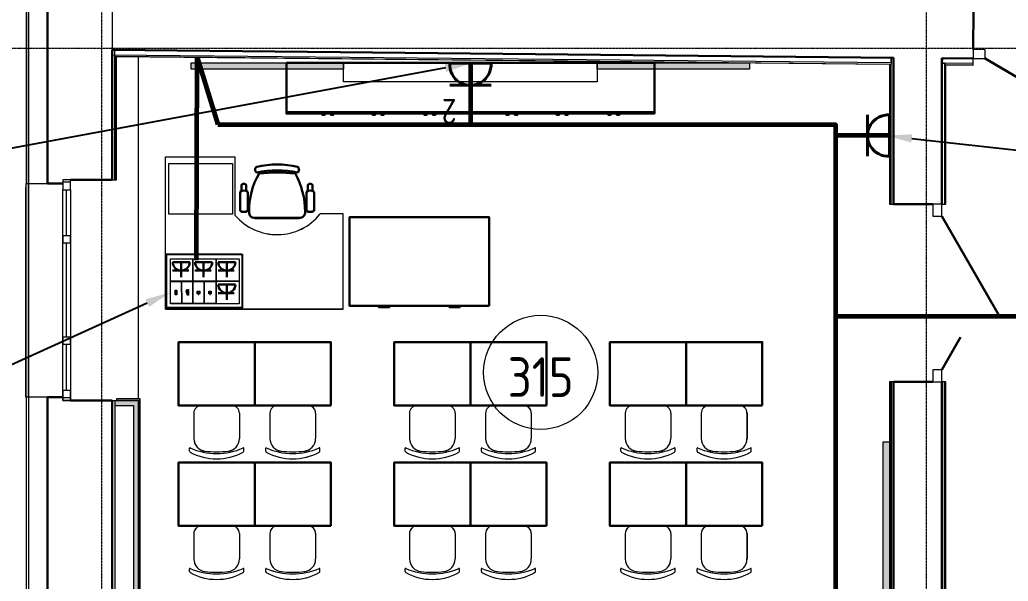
# Model space of a CAD drawing. Header units: millimetres. Extents: x -32 to 417638015, y -35 to 175284279.
# Drawn here: x 1029691 to 1037481, y 84110 to 88538 of the extents above; entities that cross this region are included whole.
import ezdxf
from ezdxf import colors
from ezdxf.entities.mleader import LeaderData, LeaderLine
from ezdxf.math import Vec2, Vec3

# ---------------------------------------------------------------- set-up
doc = ezdxf.new("R2010")
doc.units = ezdxf.units.MM
doc.linetypes.add('ADSK_Линия сетки', pattern=[25, 20, -2.5, 0, -2.5])
for name, color, linetype, lineweight in [('_ Окна', 7, 'Continuous', 9), ('_ЭМ_В полу', 26, 'Кабель в трубе', 60), ('_ЭМ_гофра', 5, 'Continuous', 60), ('_ЭМ_ТХобщее_слой', 7, 'Continuous', 30), ('Аннотация', 7, 'Continuous', 18), ('Двери', 7, 'Continuous', 9), ('Окна', 7, 'Continuous', 9), ('Оси', 253, 'Continuous', 9), ('Перекрытие', 7, 'Continuous', 18), ('Стены внутренние', 7, 'Continuous', 18), ('Стены наружные', 7, 'Continuous', 18), ('Стены несущие', 7, 'Continuous', 30), ('Стены отделка', 7, 'Continuous', 30), ('Стены штриховка', 7, 'Continuous', 9), ('ТХ', 5, 'Continuous', 0), ('ШТРИХОВКА', 252, 'Continuous', 15), ('Электро', 250, 'Continuous', 25), ('ЭМ', 5, 'Continuous', 40), ('ЭОМ_Кабель Быт. розеток', 5, 'Continuous', 30), ('ЭОМ_Кабель для СУП', 150, 'Continuous', 9)]:
    doc.layers.add(name, color=color, linetype=linetype, lineweight=lineweight)
for name, color, linetype in [('_ЭМ_Надписи', 7, 'Continuous'), ('PDF _СС_розетки', 7, 'Continuous'), ('ВНУТРЯНКА', 1, 'Continuous'), ('ЭОМ_Лотки рабочие', 5, 'Continuous')]:
    doc.layers.add(name, color=color, linetype=linetype)
doc.layers.add('PDF _ЭОМ _розетки', color=7, linetype='Continuous', true_color=0xeb0000)
doc.layers.add('Линии', color=7, linetype='Continuous', lineweight=9, true_color=0x00a600)
doc.styles.add('ELine', font='txt.shx')
doc.styles.add('GOST Common', font='GOST_Common.ttf', dxfattribs={"width": 0.9, "height": 350})
doc.styles.add('ЭОМ', font='isocpeur.ttf', dxfattribs={"width": 0.85, "height": 250})
doc.linetypes.add('TRAY', pattern='A,12.119257,["_",ELine,S=4.5,R=90,X=0,Y=-1.555839],0.750382,["_",ELine,S=4.5,R=0,X=0,Y=-0.805849],1.314849,["_",ELine,S=4.5,R=0,X=0,Y=-0.805849],2.250029,["_",ELine,S=4.5,R=90,X=0,Y=-1.555839],13.565483', length=30)
doc.linetypes.add('Кабель в трубе', pattern='A,8,[133,ltypeshp.shx,S=1,R=0,X=10,Y=1.3],-3,[130,ltypeshp.shx,S=1.5,R=-45,X=-1.5,Y=0],8', length=19)

# ---------------------------------------------------------------- blocks, each defined once
blk = doc.blocks.new('Стул ученич штабелир №5-7')
at = {"color": 0, "linetype": 'ByBlock', "lineweight": -2}
for p, q in [((-120.1, 0), (120.1, 0)), ((-120.1, 0), (120.1, 0)), ((-179.9, -60), (-179.9, -260.3)), ((-179.9, -60), (-179.9, -260.3)), ((180.1, -60), (180.1, -260.3)), ((180.1, -60), (180.1, -260.3)), ((-213.4, -359), (-213.4, -337.3)), ((-213.4, -359), (-213.4, -337.3)), ((213.6, -359), (213.6, -337.3)), ((213.6, -359), (213.6, -337.3))]:
    blk.add_line(p, q, dxfattribs=at)
for centre, radius, start, end in [((-119.9, -60), 60, 90, 180), ((-119.9, -60), 60, 90, 180), ((120.1, -60), 60, 0, 90), ((120.1, -60), 60, 0, 90), ((-79.9, -260.3), 100, 180, 264.25844), ((-79.9, -260.3), 100, 180, 264.25844), ((80.1, -260.3), 100, 275.74156, 0), ((80.1, -260.3), 100, 275.74156, 0), ((-210.4, -337.3), 3, 63.89783, 180), ((-210.4, -337.3), 3, 63.89783, 180), ((-203.4, -359), 10, 180, 238.06825), ((-203.4, -359), 10, 180, 238.06825), ((0.1, 142.3), 520.8, 246.31951, 293.68049), ((0.1, 142.3), 520.8, 246.31951, 293.68049), ((0.1, 9), 430.5, 240.99166, 299.00834), ((0.1, 9), 430.5, 240.99166, 299.00834), ((0.1, 435.5), 800.4, 263.24698, 276.75302), ((0.1, 435.5), 800.4, 263.24698, 276.75302), ((203.6, -359), 10, 301.93175, 0), ((203.6, -359), 10, 301.93175, 0), ((210.6, -337.3), 3, 0, 116.10217), ((210.6, -337.3), 3, 0, 116.10217)]:
    blk.add_arc(centre, radius, start, end, dxfattribs=at)
blk = doc.blocks.new('ТХ 3 этаж')
at = {"lineweight": 0}
h = blk.add_hatch(color=8, dxfattribs=at)
h.dxf.hatch_style = 1
h.paths.add_polyline_path([(2922.3, 36469.9), (2922.3, 36419.9), (1722.3, 36419.9), (1722.3, 36469.9)])
h = blk.add_hatch(color=8, dxfattribs=at)
h.dxf.hatch_style = 1
h.paths.add_polyline_path([(6122.3, 36469.9), (6122.3, 36419.9), (4922.3, 36419.9), (4922.3, 36469.9)])
h = blk.add_hatch(color=8, dxfattribs=at)
h.dxf.hatch_style = 1
h.paths.add_polyline_path([(7226.2, 32281.6), (7176.2, 32281.6), (7176.2, 33481.6), (7226.2, 33481.6)])
at = {"color": 8, "linetype": 'Continuous'}
for p, q in [((2472.3, 36082), (3922.3, 36082)), ((3922.3, 36082), (5372.3, 36082)), ((2107.2, 35454.2), (2107.2, 35303)), ((2119.2, 35505.6), (2119.2, 35460)), ((2155.9, 35505.5), (2155.9, 35459.8)), ((2167.4, 35454.2), (2167.4, 35303)), ((2630.1, 35454.2), (2630.1, 35303)), ((2641.6, 35505.5), (2641.6, 35459.8)), ((2678.4, 35505.6), (2678.3, 35460)), ((2690.4, 35454.2), (2690.4, 35303)), ((2223.7, 35246.7), (2573.8, 35246.7))]:
    blk.add_line(p, q, dxfattribs=at)
at = {"color": 8, "linetype": 'Continuous', "lineweight": 5}
for p, q in [((1520.5, 34528.3), (1520.5, 35728.3)), ((1520.5, 35728.3), (2068.4, 35728.3)), ((2068.4, 35267.4), (2068.4, 35728.3)), ((2920.5, 35278.3), (2739.6, 35278.3)), ((2920.5, 34528.3), (2920.5, 35278.3)), ((2920.5, 34528.3), (2920.5, 35278.3)), ((2920.5, 34528.3), (1520.5, 34528.3)), ((1520.5, 34528.3), (2920.5, 34528.3))]:
    blk.add_line(p, q, dxfattribs=at)
at = {"color": 8, "lineweight": 0}
for points in [[(2922.3, 36469.9), (2922.3, 36419.9), (1722.3, 36419.9), (1722.3, 36469.9), (2922.3, 36469.9)], [(6122.3, 36469.9), (6122.3, 36419.9), (4922.3, 36419.9), (4922.3, 36469.9), (6122.3, 36469.9)], [(7226.2, 32281.6), (7176.2, 32281.6), (7176.2, 33481.6), (7226.2, 33481.6), (7226.2, 32281.6)]]:
    blk.add_lwpolyline(points, dxfattribs=at)
at = {"color": 8, "linetype": 'Continuous'}
for points in [[(2472.3, 36469.9), (2472.3, 36069.9), (3922.3, 36069.9), (3922.3, 36469.9)], [(3922.3, 36469.9), (3922.3, 36069.9), (5372.3, 36069.9), (5372.3, 36469.9)], [(2773.7, 36069.9), (2756.3, 36069.9), (2756.3, 36059.7), (2773.7, 36059.7)], [(2841.4, 36069.9), (2824, 36069.9), (2824, 36059.7), (2841.4, 36059.7)], [(3170.6, 36069.9), (3153.2, 36069.9), (3153.2, 36059.7), (3170.6, 36059.7)], [(3238.2, 36069.9), (3220.9, 36069.9), (3220.9, 36059.7), (3238.2, 36059.7)], [(3577.6, 36069.9), (3560.2, 36069.9), (3560.2, 36059.7), (3577.6, 36059.7)], [(3645.3, 36069.9), (3627.9, 36069.9), (3627.9, 36059.7), (3645.3, 36059.7)], [(4223.7, 36069.9), (4206.3, 36069.9), (4206.3, 36059.7), (4223.7, 36059.7)], [(4291.4, 36069.9), (4274, 36069.9), (4274, 36059.7), (4291.4, 36059.7)], [(4620.6, 36069.9), (4603.2, 36069.9), (4603.2, 36059.7), (4620.6, 36059.7)], [(4688.2, 36069.9), (4670.9, 36069.9), (4670.9, 36059.7), (4688.2, 36059.7)], [(5027.6, 36069.9), (5010.2, 36069.9), (5010.2, 36059.7), (5027.6, 36059.7)], [(5095.3, 36069.9), (5077.9, 36069.9), (5077.9, 36059.7), (5095.3, 36059.7)], [(4070.5, 34553.3), (2970.5, 34553.3), (2970.5, 35253.3), (4070.5, 35253.3)]]:
    blk.add_lwpolyline(points, close=True, dxfattribs=at)
at = {"color": 8, "linetype": 'Continuous', "lineweight": 5}
for points in [[(4922.3, 36319.9), (2922.3, 36319.9), (2922.3, 36469.9), (4922.3, 36469.9)], [(1546.9, 35677.1), (2046.9, 35677.1), (2046.9, 35277.1), (1546.9, 35277.1)]]:
    blk.add_lwpolyline(points, close=True, dxfattribs=at)
at = {"color": 8, "linetype": 'Continuous'}
for points in [[(3283.7, 34553.3), (3283.7, 34544.3), (3201.9, 34544.3), (3201.9, 34553.3)], [(3757.2, 34553.3), (3757.2, 34544.3), (3839, 34544.3), (3839, 34553.3)]]:
    blk.add_lwpolyline(points, dxfattribs=at)
at = {"color": 8}
for points in [[(2222.5, 33768.3), (1622.5, 33768.3), (1622.5, 34268.3), (2222.5, 34268.3)], [(2822.5, 33768.3), (2222.5, 33768.3), (2222.5, 34268.3), (2822.5, 34268.3)], [(3922.5, 33768.3), (3322.5, 33768.3), (3322.5, 34268.3), (3922.5, 34268.3)], [(4522.5, 33768.3), (3922.5, 33768.3), (3922.5, 34268.3), (4522.5, 34268.3)], [(5622.5, 33768.3), (5022.5, 33768.3), (5022.5, 34268.3), (5622.5, 34268.3)], [(6222.5, 33768.3), (5622.5, 33768.3), (5622.5, 34268.3), (6222.5, 34268.3)], [(2222.5, 32818.3), (1622.5, 32818.3), (1622.5, 33318.3), (2222.5, 33318.3)], [(2822.5, 32818.3), (2222.5, 32818.3), (2222.5, 33318.3), (2822.5, 33318.3)], [(3922.5, 32818.3), (3322.5, 32818.3), (3322.5, 33318.3), (3922.5, 33318.3)], [(4522.5, 32818.3), (3922.5, 32818.3), (3922.5, 33318.3), (4522.5, 33318.3)], [(5622.5, 32818.3), (5022.5, 32818.3), (5022.5, 33318.3), (5622.5, 33318.3)], [(6222.5, 32818.3), (5622.5, 32818.3), (5622.5, 33318.3), (6222.5, 33318.3)]]:
    blk.add_lwpolyline(points, close=True, dxfattribs=at)
at = {"color": 8, "linetype": 'Continuous'}
for centre, radius, start, end in [((2254.8, 35627.9), 28.1, 124.29147, 235.70827), ((2399.5, 34921), 747.5, 77.60199, 102.39777), ((2399.5, 34874.6), 747.5, 77.60199, 102.39777), ((2399.5, 33842.7), 1761.9, 85.39382, 94.65462), ((2544.1, 35627.9), 28.1, 304.29007, 55.70964), ((2802.2, 35295.2), 624.5, 150.90677, 180.12147), ((1995.4, 35295.2), 624.5, 359.87797, 29.10589), ((2137.3, 35404.2), 58.4, 58.95098, 121.04877), ((2137.6, 35497), 20.2, 24.89545, 155.33537), ((2660.3, 35404.2), 58.4, 58.95101, 121.04877), ((2660, 35497.1), 20.2, 24.89545, 155.33537), ((2137.3, 35353), 58.4, 238.95097, 301.04877), ((2223.1, 35292.2), 45.4, 177.81347, 270.74787), ((2574.4, 35292.2), 45.4, 269.25187, 2.18664), ((2660.3, 35353), 58.4, 238.95097, 301.04877)]:
    blk.add_arc(centre, radius, start, end, dxfattribs=at)
at = {"color": 8, "linetype": 'Continuous', "lineweight": 5}
blk.add_arc((2399.4, 35552.7), 437, 220.76329, 321.11011, dxfattribs=at)
at = {"layer": 'ТХ', "color": 8, "lineweight": 0}
for p in [(1922.5, 33768.3), (2522.5, 33768.3), (3622.5, 33768.3), (4222.5, 33768.3), (5322.5, 33768.3), (5922.5, 33768.3), (1922.5, 32818.3), (2522.5, 32818.3), (3622.5, 32818.3), (4222.5, 32818.3), (5322.5, 32818.3), (5922.5, 32818.3)]:
    blk.add_blockref('Стул ученич штабелир №5-7', p, dxfattribs=at)
blk = doc.blocks.new('План 3 этажа')
at = {"layer": 'Стены внутренние'}
for points in [[(-5890.445, 33887.155), (-5744.234, 33887.155), (-5744.234, 33927.155), (-5890.445, 33927.155), (-5890.445, 33911.673)], [(-5704.234, 31657.155), (-5704.234, 33927.155), (-5744.234, 33926.169), (-5744.234, 31657.155)]]:
    blk.add_hatch(color=8, dxfattribs=at).paths.add_polyline_path(points)
at = {"layer": '_ Окна', "color": 8, "lineweight": 18}
for p, q in [((-6240.445, 35667.155), (-6300.445, 35667.155)), ((-6300.445, 35667.155), (-6300.445, 35587.155)), ((-6240.445, 35587.155), (-6240.445, 35667.155)), ((-6300.445, 35587.155), (-6240.445, 35587.155)), ((-6300.445, 35227.155), (-6240.445, 35227.155)), ((-6300.445, 35167.155), (-6300.445, 35227.155)), ((-6240.445, 35227.155), (-6240.445, 35167.155)), ((-6240.445, 35167.155), (-6300.445, 35167.155)), ((-6300.445, 34427.155), (-6240.445, 34427.155)), ((-6300.445, 34367.155), (-6300.445, 34427.155)), ((-6240.445, 34367.155), (-6300.445, 34367.155)), ((-6240.445, 34427.155), (-6240.445, 34367.155)), ((-6300.445, 34007.155), (-6240.445, 34007.155)), ((-6300.445, 33927.155), (-6300.445, 34007.155)), ((-6240.445, 34007.155), (-6240.445, 33927.155)), ((-6240.445, 33927.155), (-6300.445, 33927.155))]:
    blk.add_line(p, q, dxfattribs=at)
at = {"layer": '_ Окна', "color": 8}
for p, q in [((-6240.445, 35647.155), (-6300.445, 35647.155)), ((-6270.445, 35227.155), (-6270.445, 35587.155)), ((-6270.445, 34427.155), (-6270.445, 35167.155)), ((-6270.445, 34007.155), (-6270.445, 34367.155)), ((-6240.445, 33947.155), (-6300.445, 33947.155))]:
    blk.add_line(p, q, dxfattribs=at)
at = {"layer": 'Двери', "color": 8}
for p, q in [((875.026, 36692.903), (874.328, 36622.906)), ((874.328, 36622.906), (969.324, 36621.96)), ((970.021, 36691.956), (875.026, 36692.903)), ((969.324, 36621.96), (970.021, 36691.956)), ((627.343, 35473.902), (557.343, 35473.902)), ((557.343, 35473.902), (557.343, 35378.902)), ((627.343, 35378.902), (627.343, 35473.902)), ((557.343, 35378.902), (627.343, 35378.902)), ((627.343, 34168.902), (557.343, 34168.902)), ((557.343, 34168.902), (557.343, 34073.902)), ((627.343, 34073.902), (627.343, 34168.902)), ((557.343, 34073.902), (627.343, 34073.902))]:
    blk.add_line(p, q, dxfattribs=at)
at = {"layer": 'Двери', "color": 8, "lineweight": 30}
for p, q in [((969.324, 36621.96), (1223.319, 36471.922)), ((627.343, 35378.902), (1084.843, 34586.489)), ((627.343, 34168.902), (774.843, 34424.379))]:
    blk.add_line(p, q, dxfattribs=at)
at = {"layer": 'Линии', "color": 8}
blk.add_circle((-2534.243, 34147.827), 450, dxfattribs=at)
at = {"layer": 'Окна', "color": 8}
for p, q in [((-6300.445, 35667.155), (-6300.445, 35587.155)), ((-6240.445, 35667.155), (-6300.445, 35667.155)), ((-6240.445, 35587.155), (-6240.445, 35667.155)), ((-6300.445, 35227.155), (-6300.445, 35587.155)), ((-6240.445, 35587.155), (-6240.445, 35227.155)), ((-6300.445, 35227.155), (-6300.445, 35167.155)), ((-6240.445, 35167.155), (-6240.445, 35227.155)), ((-6300.445, 34427.155), (-6300.445, 35167.155)), ((-6240.445, 35167.155), (-6240.445, 34427.155)), ((-6300.445, 34427.155), (-6300.445, 34367.155)), ((-6300.445, 34007.155), (-6300.445, 34367.155)), ((-6240.445, 34367.155), (-6240.445, 34427.155)), ((-6240.445, 34367.155), (-6240.445, 34007.155)), ((-6300.445, 34007.155), (-6300.445, 33927.155)), ((-6240.445, 33927.155), (-6240.445, 34007.155)), ((-6300.445, 33927.155), (-6240.445, 33927.155))]:
    blk.add_line(p, q, dxfattribs=at)
at = {"layer": 'Оси', "color": 8, "linetype": 'ADSK_Линия сетки'}
for p, q in [((-5993.092, -3523.688), (-5993.092, 44268.966)), ((506.908, -3523.688), (506.908, 43515.246)), ((-10051.774, 36703.902), (56512.196, 36703.902))]:
    blk.add_line(p, q, dxfattribs=at)
at = {"layer": 'Перекрытие', "color": 8}
blk.add_line((-5704.234, 33939.155), (-5704.234, 36636.511), dxfattribs=at)
at = {"layer": 'Стены наружные', "color": 8}
for p, q in [((-6591.445, 33952.311), (-6591.445, 35606.673)), ((-6591.445, 35606.673), (-6590.445, 35606.673)), ((-6590.445, 33952.155), (-6590.445, 35637.155)), ((-6570.445, 35637.155), (-6570.445, 33952.155)), ((-6570.445, 33952.155), (-6570.445, 35637.155)), ((-6590.445, 33952.311), (-6591.445, 33952.311))]:
    blk.add_line(p, q, dxfattribs=at)
at = {"layer": 'Стены несущие', "color": 8}
for p, q in [((-6420.445, 43503.626), (-6420.445, 35637.155)), ((-6420.445, 35638.155), (-6420.445, 42993.614)), ((875.026, 36692.903), (878.115, 37002.887)), ((-5910.445, 36690.511), (247.343, 36629.154)), ((-5910.445, 36690.511), (-5910.445, 35667.155)), ((247.343, 35473.902), (247.343, 36629.154)), ((627.343, 36625.367), (874.328, 36622.906)), ((627.343, 36625.367), (627.343, 35473.902)), ((874.328, 36622.906), (631.36, 36625.327)), ((-6420.445, 35637.155), (-6300.445, 35637.155)), ((-6240.445, 35667.155), (-5910.445, 35667.155)), ((247.343, 35473.902), (557.343, 35473.902)), ((557.343, 34073.902), (247.343, 34073.902)), ((247.343, 28996.209), (247.343, 34073.902)), ((627.343, 27975.902), (627.343, 34073.902)), ((-6420.445, 31587.155), (-6420.445, 33952.155)), ((-6300.445, 33952.155), (-6420.445, 33952.155)), ((-6420.445, 33952.155), (-6420.445, 31588.155)), ((-5910.445, 33927.155), (-6240.445, 33927.155)), ((-5910.445, 31617.155), (-5910.445, 33927.155))]:
    blk.add_line(p, q, dxfattribs=at)
at = {"layer": 'Стены отделка', "color": 8, "lineweight": 9}
for p, q in [((-6590.445, 43674.771), (-6590.445, 35637.155)), ((-6570.445, 35637.155), (-6570.445, 43654.636)), ((-6570.445, 43654.636), (-6570.445, 35637.155)), ((-5890.445, 36690.088), (-5910.445, 36690.088)), ((-5908.879, 36690.496), (-5909.277, 36650.498)), ((227.343, 36589.351), (-5909.277, 36650.498)), ((-5890.445, 36640.31), (-5890.445, 36690.088)), ((-5878.445, 36638.19), (215.343, 36577.47)), ((-5878.445, 35667.155), (-5878.445, 36638.19)), ((226.94, 36589.355), (227.339, 36629.353)), ((247.343, 36629.752), (227.343, 36629.752)), ((227.343, 36629.752), (227.343, 36579.351)), ((247.343, 36629.154), (247.343, 36629.752)), ((631.36, 36625.327), (630.962, 36585.329)), ((873.81, 36570.909), (874.328, 36622.906)), ((215.343, 36577.47), (215.343, 35473.902)), ((647.343, 36585.365), (627.343, 36585.365)), ((630.962, 36585.329), (657.343, 36585.066)), ((647.343, 36585.166), (647.343, 36585.365)), ((659.343, 35473.902), (659.343, 36573.046)), ((659.343, 36573.046), (873.81, 36570.909)), ((-6590.445, 35637.155), (-6570.445, 35637.155)), ((-6570.445, 35637.155), (-6420.445, 35637.155)), ((-6420.445, 35637.155), (-6420.445, 35638.155)), ((-5910.445, 35667.155), (-5878.445, 35667.155)), ((-5890.445, 35668.155), (-5890.445, 35667.155)), ((215.343, 35473.902), (247.343, 35473.902)), ((227.343, 35473.902), (227.343, 35498.902)), ((247.343, 35473.902), (247.343, 35473.902)), ((627.343, 35473.902), (659.343, 35473.902)), ((647.343, 35498.902), (647.343, 35473.902)), ((247.343, 34073.902), (215.343, 34073.902)), ((215.343, 34073.902), (215.343, 32053.699)), ((659.343, 34073.902), (627.343, 34073.902)), ((659.343, 27975.902), (659.343, 34073.902)), ((-6570.445, 33952.155), (-6590.445, 33952.155)), ((-6590.445, 33952.155), (-6590.445, 31587.155)), ((-6420.445, 33952.155), (-6570.445, 33952.155)), ((-6570.445, 33952.155), (-6570.445, 31587.155)), ((-5910.445, 33927.155), (-5704.234, 33927.155)), ((-5890.445, 33927.155), (-5890.445, 31657.155)), ((-5694.234, 33939.155), (-5878.445, 33939.155)), ((-5878.445, 33939.155), (-5878.445, 33927.155)), ((-5704.234, 31617.155), (-5704.234, 33927.155)), ((-5692.234, 31607.155), (-5692.234, 33937.155)), ((-5890.445, 33887.155), (-5744.234, 33887.155)), ((-5744.234, 33887.155), (-5744.234, 31657.155))]:
    blk.add_line(p, q, dxfattribs=at)
at = {"layer": 'Стены штриховка', "color": 8}
for p, q in [((-5910.445, 37070.53), (-5910.445, 36690.511)), ((-5890.445, 35668.155), (-5890.445, 36640.31)), ((-5880.445, 36640.21), (217.343, 36579.45)), ((-5880.445, 35667.155), (-5880.445, 36640.21)), ((217.343, 36579.45), (217.343, 35473.902)), ((227.343, 35498.902), (227.343, 36579.351)), ((647.343, 36585.166), (647.343, 35498.902)), ((873.93, 36582.908), (657.343, 36585.066)), ((657.343, 35473.902), (657.343, 36575.066)), ((657.343, 36575.066), (873.83, 36572.909)), ((217.343, 34073.902), (217.343, 31638.699)), ((227.343, 34073.902), (227.343, 32053.699)), ((647.343, 27975.902), (647.343, 34073.902)), ((657.343, 27975.902), (657.343, 34073.902)), ((-5692.234, 33937.155), (-5878.445, 33937.155)), ((-5694.234, 31605.155), (-5694.234, 33939.155)), ((-5692.234, 33939.155), (-5694.234, 33939.155)), ((-5692.234, 33937.155), (-5692.234, 33939.155))]:
    blk.add_line(p, q, dxfattribs=at)
at = {"layer": 'ЭОМ_Лотки рабочие'}
blk.add_blockref('ТХ 3 этаж', (-7010.895, 118.542), dxfattribs=at)
at = {"layer": 'Аннотация', "color": 8, "lineweight": 9, "insert": (-2534.243, 34110.879), "char_height": 312.5, "width": 305.50542, "attachment_point": 5, "line_spacing_factor": 1.022766, "style": 'GOST Common'}
blk.add_mtext('315', dxfattribs=at)
blk = doc.blocks.new('_ЭМ_ТХ2_3 этаж_нов')
at = {"lineweight": 0}
h = blk.add_hatch(color=8, dxfattribs=at)
h.dxf.hatch_style = 1
h.paths.add_polyline_path([(1904.5, 36434.6), (1904.5, 36384.6), (704.5, 36384.6), (704.5, 36434.6)])
h = blk.add_hatch(color=8, dxfattribs=at)
h.dxf.hatch_style = 1
h.paths.add_polyline_path([(5104.5, 36434.6), (5104.5, 36384.6), (3904.5, 36384.6), (3904.5, 36434.6)])
h = blk.add_hatch(color=8, dxfattribs=at)
h.dxf.hatch_style = 1
h.paths.add_polyline_path([(6208.4, 32246.3), (6158.4, 32246.3), (6158.4, 33446.3), (6208.4, 33446.3)])
at = {"color": 8, "linetype": 'Continuous'}
for p, q in [((1454.5, 36046.6), (2904.5, 36046.6)), ((2904.5, 36046.6), (4354.5, 36046.6)), ((1101.4, 35470.2), (1101.4, 35424.6)), ((1138.1, 35470.2), (1138.1, 35424.4)), ((1623.8, 35470.2), (1623.8, 35424.4)), ((1660.6, 35470.2), (1660.5, 35424.6)), ((1089.4, 35418.8), (1089.4, 35267.6)), ((1149.6, 35418.8), (1149.6, 35267.6)), ((1612.3, 35418.8), (1612.3, 35267.6)), ((1672.6, 35418.8), (1672.6, 35267.6)), ((1205.9, 35211.4), (1556, 35211.4))]:
    blk.add_line(p, q, dxfattribs=at)
at = {"color": 8, "linetype": 'Continuous', "lineweight": 5}
for p, q in [((502.6, 34493), (502.6, 35693)), ((502.6, 35693), (1050.6, 35693)), ((1050.6, 35232), (1050.6, 35693)), ((1902.6, 35243), (1721.8, 35243)), ((1902.6, 34493), (1902.6, 35243)), ((1902.6, 34493), (1902.6, 35243)), ((1902.6, 34493), (502.6, 34493)), ((502.6, 34493), (1902.6, 34493))]:
    blk.add_line(p, q, dxfattribs=at)
at = {"color": 8, "lineweight": 0}
for points in [[(1904.5, 36434.6), (1904.5, 36384.6), (704.5, 36384.6), (704.5, 36434.6), (1904.5, 36434.6)], [(5104.5, 36434.6), (5104.5, 36384.6), (3904.5, 36384.6), (3904.5, 36434.6), (5104.5, 36434.6)], [(6208.4, 32246.3), (6158.4, 32246.3), (6158.4, 33446.3), (6208.4, 33446.3), (6208.4, 32246.3)]]:
    blk.add_lwpolyline(points, dxfattribs=at)
at = {"color": 8, "linetype": 'Continuous'}
for points in [[(1454.5, 36434.6), (1454.5, 36034.6), (2904.5, 36034.6), (2904.5, 36434.6)], [(2904.5, 36434.6), (2904.5, 36034.6), (4354.5, 36034.6), (4354.5, 36434.6)], [(1755.9, 36034.6), (1738.5, 36034.6), (1738.5, 36024.3), (1755.9, 36024.3)], [(1823.6, 36034.6), (1806.2, 36034.6), (1806.2, 36024.3), (1823.6, 36024.3)], [(2152.8, 36034.6), (2135.4, 36034.6), (2135.4, 36024.3), (2152.8, 36024.3)], [(2220.4, 36034.6), (2203.1, 36034.6), (2203.1, 36024.3), (2220.4, 36024.3)], [(2559.8, 36034.6), (2542.4, 36034.6), (2542.4, 36024.3), (2559.8, 36024.3)], [(2627.5, 36034.6), (2610.1, 36034.6), (2610.1, 36024.3), (2627.5, 36024.3)], [(3205.9, 36034.6), (3188.5, 36034.6), (3188.5, 36024.3), (3205.9, 36024.3)], [(3273.6, 36034.6), (3256.2, 36034.6), (3256.2, 36024.3), (3273.6, 36024.3)], [(3602.8, 36034.6), (3585.4, 36034.6), (3585.4, 36024.3), (3602.8, 36024.3)], [(3670.4, 36034.6), (3653.1, 36034.6), (3653.1, 36024.3), (3670.4, 36024.3)], [(4009.8, 36034.6), (3992.4, 36034.6), (3992.4, 36024.3), (4009.8, 36024.3)], [(4077.5, 36034.6), (4060.1, 36034.6), (4060.1, 36024.3), (4077.5, 36024.3)], [(3052.6, 34518), (1952.6, 34518), (1952.6, 35218), (3052.6, 35218)]]:
    blk.add_lwpolyline(points, close=True, dxfattribs=at)
at = {"color": 8, "linetype": 'Continuous', "lineweight": 5}
for points in [[(3904.5, 36284.6), (1904.5, 36284.6), (1904.5, 36434.6), (3904.5, 36434.6)], [(529.1, 35641.7), (1029.1, 35641.7), (1029.1, 35241.7), (529.1, 35241.7)]]:
    blk.add_lwpolyline(points, close=True, dxfattribs=at)
at = {"color": 8, "linetype": 'Continuous'}
for points in [[(2265.9, 34518), (2265.9, 34509), (2184.1, 34509), (2184.1, 34518)], [(2739.4, 34518), (2739.4, 34509), (2821.2, 34509), (2821.2, 34518)]]:
    blk.add_lwpolyline(points, dxfattribs=at)
at = {"color": 8}
for points in [[(1204.6, 33733), (604.6, 33733), (604.6, 34233), (1204.6, 34233)], [(1804.6, 33733), (1204.6, 33733), (1204.6, 34233), (1804.6, 34233)], [(2904.6, 33733), (2304.6, 33733), (2304.6, 34233), (2904.6, 34233)], [(3504.6, 33733), (2904.6, 33733), (2904.6, 34233), (3504.6, 34233)], [(4604.6, 33733), (4004.6, 33733), (4004.6, 34233), (4604.6, 34233)], [(5204.6, 33733), (4604.6, 33733), (4604.6, 34233), (5204.6, 34233)], [(1204.6, 32783), (604.6, 32783), (604.6, 33283), (1204.6, 33283)], [(1804.6, 32783), (1204.6, 32783), (1204.6, 33283), (1804.6, 33283)], [(2904.6, 32783), (2304.6, 32783), (2304.6, 33283), (2904.6, 33283)], [(3504.6, 32783), (2904.6, 32783), (2904.6, 33283), (3504.6, 33283)], [(4604.6, 32783), (4004.6, 32783), (4004.6, 33283), (4604.6, 33283)], [(5204.6, 32783), (4604.6, 32783), (4604.6, 33283), (5204.6, 33283)]]:
    blk.add_lwpolyline(points, close=True, dxfattribs=at)
at = {"color": 8, "linetype": 'Continuous'}
for centre, radius, start, end in [((1237, 35592.5), 28.1, 124.29147, 235.70827), ((1381.7, 34885.7), 747.5, 77.60199, 102.39777), ((1526.3, 35592.5), 28.1, 304.29007, 55.70964), ((1784.4, 35259.9), 624.5, 150.90677, 180.12147), ((1381.7, 34839.2), 747.5, 77.60199, 102.39777), ((1381.7, 33807.4), 1761.9, 85.39382, 94.65462), ((977.6, 35259.9), 624.5, 359.87797, 29.10589), ((1119.8, 35461.6), 20.2, 24.89545, 155.33537), ((1642.2, 35461.7), 20.2, 24.89545, 155.33537), ((1119.5, 35368.8), 58.4, 58.95098, 121.04877), ((1642.5, 35368.8), 58.4, 58.95101, 121.04877), ((1119.5, 35317.7), 58.4, 238.95097, 301.04877), ((1205.3, 35256.8), 45.4, 177.81347, 270.74787), ((1556.6, 35256.8), 45.4, 269.25187, 2.18664), ((1642.5, 35317.7), 58.4, 238.95097, 301.04877)]:
    blk.add_arc(centre, radius, start, end, dxfattribs=at)
at = {"color": 8, "linetype": 'Continuous', "lineweight": 5}
blk.add_arc((1381.6, 35517.4), 437, 220.76329, 321.11011, dxfattribs=at)
at = {"layer": 'ТХ', "color": 8, "lineweight": 0}
for p in [(904.6, 33733), (1504.6, 33733), (2604.6, 33733), (3204.6, 33733), (4304.6, 33733), (4904.6, 33733), (904.6, 32783), (1504.6, 32783), (2604.6, 32783), (3204.6, 32783), (4304.6, 32783), (4904.6, 32783)]:
    blk.add_blockref('Стул ученич штабелир №5-7', p, dxfattribs=at)
blk = doc.blocks.new('розетк для люка')
at = {"layer": 'ВНУТРЯНКА', "color": 5, "lineweight": 30, "ltscale": 100, "transparency": 33554687}
blk.add_line((-67.1, -58.8), (-67.1, 69), dxfattribs=at)
at = {"layer": 'Электро', "color": 5, "lineweight": 30, "transparency": 33554687}
for p, q in [((0, 0), (-120.1, 0)), ((0, 67.3), (0, -67.3))]:
    blk.add_line(p, q, dxfattribs=at)
blk.add_ellipse((0.1, 0), major_axis=(47.6, 47.6), ratio=1, start_param=0.787621, end_param=3.924768, dxfattribs=at)
blk = doc.blocks.new('Люк на 6 мест')
h = blk.add_hatch(color=256)
h.dxf.hatch_style = 1
h.paths.add_polyline_path([(-284.6, 515.7), (-284.6, 526.8), (-319.2, 527), (-319.2, 515.9)])
h = blk.add_hatch(color=256)
h.dxf.hatch_style = 1
h.paths.add_polyline_path([(-323.7, 435.1), (-323.7, 435.1), (-313, 442.8), (-289.1, 442.7), (-279.4, 435), (-279.4, 435), (-279.3, 422.8), (-323.6, 422.8)])
h = blk.add_hatch(color=256)
h.dxf.hatch_style = 1
h.paths.add_polyline_path([(-311.7, 334.8), (-311.7, 341.7), (-317.2, 341.7), (-317.3, 347.2), (-311.8, 347.2), (-311.8, 354.1), (-292.5, 354.1), (-292.5, 334.9)])
h = blk.add_hatch(color=256)
h.dxf.hatch_style = 1
h.paths.add_polyline_path([(-311.3, 243.2), (-311.3, 250.1), (-316.8, 250.1), (-316.8, 255.6), (-311.3, 255.6), (-311.3, 262.4), (-292, 262.5), (-292, 243.2)])
for p, q in [((-323.6, 422.8), (-323.7, 435.1)), ((-323.7, 435.1), (-323.7, 435.1)), ((-279.3, 422.8), (-323.6, 422.8)), ((-289.1, 442.7), (-296.8, 442.7)), ((-296.8, 442.7), (-296.8, 435)), ((-289.1, 435), (-289.1, 442.7)), ((-289.1, 435), (-279.4, 435)), ((-279.4, 435), (-279.3, 422.8))]:
    blk.add_line(p, q)
for points in [[(-215.5, 477.1), (-388.3, 476.8), (-388.3, 565.7), (-215.5, 566)], [(-215.5, 388.2), (-388.3, 387.9), (-388.3, 476.8), (-215.5, 477.1)], [(-284.6, 526.8), (-284.6, 515.7), (-319.2, 515.9), (-319.2, 527)], [(-215.5, 299.3), (-388.3, 299), (-388.3, 387.9), (-215.5, 388.2)], [(-215.8, 205.5), (-388.7, 205.1), (-388.3, 299), (-215.5, 299.3)]]:
    blk.add_lwpolyline(points, close=True)
for points in [[(-311.8, 347.2), (-317.3, 347.2), (-317.2, 341.7), (-311.7, 341.7)], [(-311.8, 347.2), (-311.8, 354.1), (-292.5, 354.1)], [(-292.5, 354.1), (-292.5, 334.9), (-311.7, 334.8), (-311.7, 341.7)], [(-311.3, 255.6), (-316.8, 255.6), (-316.8, 250.1), (-311.3, 250.1)], [(-292, 262.5), (-292, 243.2), (-311.3, 243.2), (-311.3, 250.1)], [(-311.3, 255.6), (-311.3, 262.4), (-292, 262.5)]]:
    blk.add_lwpolyline(points)
at = {"layer": 'PDF _СС_розетки', "linetype": 'Continuous', "lineweight": 20, "transparency": 33554687}
for points in [[(-391.2, 566), (-213.4, 566), (-213.4, 388.2), (-391.2, 388.2)], [(-391.2, 388.2), (-213.4, 388.2), (-213.4, 205.3), (-391.2, 205.3)], [(-391.2, 388.2), (-213.4, 388.2), (-213.4, 205.3), (-391.2, 205.3)], [(-391.2, 205.3), (-213.4, 205.3), (-213.4, 22.4), (-391.2, 22.4)]]:
    blk.add_lwpolyline(points, close=True, dxfattribs=at)
at = {"layer": 'PDF _ЭОМ _розетки', "color": 3, "linetype": 'Continuous', "lineweight": 25, "transparency": 33554687}
blk.add_lwpolyline([(0, 0), (-421.6, 0), (-421.6, 596.5), (0, 596.5)], close=True, dxfattribs=at)
at = {"layer": 'PDF _ЭОМ _розетки', "color": 7, "linetype": 'Continuous', "lineweight": 20, "transparency": 33554687}
for points in [[(-35.6, 388.2), (-213.4, 388.2), (-213.4, 566), (-35.6, 566)], [(-35.6, 205.3), (-213.4, 205.3), (-213.4, 388.2), (-35.6, 388.2)], [(-35.6, 22.4), (-213.4, 22.4), (-213.4, 205.3), (-35.6, 205.3)]]:
    blk.add_lwpolyline(points, close=True, dxfattribs=at)
at = {"layer": 'ВНУТРЯНКА', "color": 5, "lineweight": 30, "ltscale": 100, "transparency": 33554687}
for p, q in [((-129, 244.7), (-129, 372.6)), ((-128.8, 244.7), (-128.8, 372.6)), ((-306.8, 61.8), (-306.8, 189.7)), ((-306.6, 61.8), (-306.6, 189.7)), ((-128.8, 61.8), (-128.8, 189.7))]:
    blk.add_line(p, q, dxfattribs=at)
at = {"layer": 'ВНУТРЯНКА', "color": 1, "lineweight": 30, "ltscale": 100, "transparency": 33554687}
blk.add_line((-129, 61.8), (-129, 189.7), dxfattribs=at)
at = {"layer": 'Электро', "color": 5, "lineweight": 30, "transparency": 33554687}
for p, q in [((-61.9, 370.8), (-61.9, 236.3)), ((-61.7, 370.8), (-61.7, 236.3)), ((-61.9, 303.6), (-181.9, 303.6)), ((-61.7, 303.6), (-181.8, 303.6)), ((-239.5, 188), (-239.5, 53.4)), ((-61.7, 188), (-61.7, 53.4)), ((-239.7, 120.7), (-359.7, 120.7)), ((-239.5, 120.7), (-359.6, 120.7)), ((-61.7, 120.7), (-181.8, 120.7))]:
    blk.add_line(p, q, dxfattribs=at)
at = {"layer": 'Электро', "color": 1, "lineweight": 30, "transparency": 33554687}
for p, q in [((-239.7, 188), (-239.7, 53.4)), ((-61.9, 188), (-61.9, 53.4)), ((-61.9, 120.7), (-181.9, 120.7))]:
    blk.add_line(p, q, dxfattribs=at)
at = {"layer": 'Электро', "color": 5, "lineweight": 30, "transparency": 33554687}
for centre in [(-61.7, 303.6), (-61.6, 303.6), (-239.5, 120.7), (-239.4, 120.7), (-61.6, 120.7)]:
    blk.add_ellipse(centre, major_axis=(47.6, 47.6), ratio=1, start_param=0.787621, end_param=3.924768, dxfattribs=at)
at = {"layer": 'Электро', "color": 1, "lineweight": 30, "transparency": 33554687}
blk.add_ellipse((-61.7, 120.7), major_axis=(47.6, 47.6), ratio=1, start_param=0.787621, end_param=3.924768, dxfattribs=at)
at = {"color": 5, "linetype": 'TRAY', "lineweight": 53, "transparency": 33554687}
blk.add_blockref('розетк для люка', (-61.9, 480.3), dxfattribs=at)
blk = doc.blocks.new('1м розетка IP20')
at = {"layer": 'ЭМ', "color": 5}
for p, q in [((-10.5, 162.7), (-10.5, -162.7)), ((163.1, 162.7), (163.1, -162.7)), ((-10.5, 0), (315.5, 0))]:
    blk.add_line(p, q, dxfattribs=at)
blk.add_arc((0, 0), 163.1, 266.31959, 93.68041, dxfattribs=at)
blk = doc.blocks.new('2м розетка IP20')
at = {"layer": 'ЭМ', "color": 5}
for p, q in [((-494124.5, -357092.4), (-494124.5, -356766.5)), ((-494287.3, -356918.9), (-493961.8, -356918.9)), ((-494287.3, -357092.4), (-493961.8, -357092.4))]:
    blk.add_line(p, q, dxfattribs=at)
blk.add_arc((-494124.5, -357082), 163.1, 356.31959, 183.68041, dxfattribs=at)
at = {"layer": 'ЭОМ_Кабель Быт. розеток', "color": 7, "insert": (-494016.1, -356612.2), "char_height": 200, "attachment_point": 1, "style": 'ЭОМ'}
blk.add_mtext_dynamic_manual_height_columns('2', width=91.256, gutter_width=1250, heights=[0], dxfattribs=at)

msp = doc.modelspace()

# ---------------------------------------------------------------- linework, layer by layer
at = {"layer": '_ЭМ_В полу', "ltscale": 25}
msp.add_lwpolyline([(1031085.1, 86642.5), (1031089.5, 88241.2)], dxfattribs=at)
at = {"layer": '_ЭМ_гофра', "linetype": 'ByBlock'}
for points in [[(1031089.5, 88241.2), (1031250.7, 87712.5)], [(1033242.4, 88194.2), (1033242.4, 87712.5)], [(1031250.7, 87712.5), (1036119.1, 87712.5), (1036119.1, 83773.1), (1035611.2, 83773.1), (1035611.2, 81118.9), (1030966.5, 81118.9), (1030972.1, 80637.5)], [(1036551.3, 87624.6), (1036119.1, 87624.6)], [(1036119.1, 86201.7), (1037602.6, 86201.7)]]:
    msp.add_lwpolyline(points, dxfattribs=at)

# ---------------------------------------------------------------- block references
at = {"layer": '_ЭМ_ТХобщее_слой', "lineweight": 50}
msp.add_blockref('_ЭМ_ТХ2_3 этаж_нов', (1030337.8, 51763.2), dxfattribs=at)
at = {"layer": 'ШТРИХОВКА'}
msp.add_blockref('План 3 этажа', (1036330.9, 51609.3), dxfattribs=at)
at = {"layer": 'ЭМ', "rotation": 180}
msp.add_blockref('1м розетка IP20', (1036535.8, 87624.6), dxfattribs=at)
at = {"layer": 'ЭОМ_Кабель Быт. розеток', "rotation": 180}
msp.add_blockref('2м розетка IP20', (539117.8, -268898.2), dxfattribs=at)
at = {"layer": 'ЭОМ_Кабель для СУП', "color": 217, "linetype": 'ByBlock', "lineweight": 40, "true_color": 0x93278f, "transparency": 33554687, "rotation": 90}
msp.add_blockref('Люк на 6 мест', (1031443.8, 86689.1), dxfattribs=at)

# ---------------------------------------------------------------- leaders
at = {"layer": '_ЭМ_Надписи', "color": 7, "ltscale": 5}
ml = msp.add_multileader_mtext('Standard', dxfattribs=at)
ml.set_content('{\\fGOST Common|b0|i0|c204|p34;\\W0.9;\\C256;3ЩРС-1\\fISOCPEUR|b0|i0|c204|p34;\\W0.85; Гр.2\\Ph=2.0м\\P\\W1;\\C0;Итер. у-во}', color=1, style='ЭОМ')
ml.set_leader_properties()
ml.build(insert=Vec2(0, 0))
ml.multileader.update_dxf_attribs({"text_left_attachment_type": 6, "text_right_attachment_type": 6, "dogleg_length": 0, "arrow_head_size": 200})
ctx = ml.context
ctx.base_point, ctx.char_height, ctx.arrow_head_size, ctx.landing_gap_size, ctx.plane_origin = Vec3(1027104.6, 87362.9), 250, 200, 0, Vec3(1022094.7, 95760.8)
ctx.left_attachment, ctx.right_attachment = 6, 6
notes = []
notes.append((ctx, [(1, (1, 1, 0), (1028754.6, 87362.9), (-1, 0), 0, [(0, [(1033242.4, 88194.2)], 0, [])])]))
ctx.mtext.insert, ctx.mtext.width, ctx.mtext.flow_direction = Vec3(1027104.6, 87687.9), 2879.263, 5
ml = msp.add_multileader_mtext('Standard', dxfattribs=at)
ml.set_content('{\\fGOST Common|b0|i0|c204|p34;\\W0.9;\\C256;3ЩРС-2\\fISOCPEUR|b0|i0|c204|p34;\\W0.85; Гр.2 Резерв\\P\\fGOST Common|b0|i0|c0|p34;\\W0.9;h=\\fGOST Common|b0|i0|c204|p34;1\\fGOST Common|b0|i0|c0|p34;.\\fGOST Common|b0|i0|c204|p34;8м}', color=1, style='ЭОМ')
ml.set_leader_properties()
ml.build(insert=Vec2(0, 0))
ml.multileader.update_dxf_attribs({"text_left_attachment_type": 6, "text_right_attachment_type": 6, "dogleg_length": 0, "arrow_head_size": 200})
ctx = ml.context
ctx.base_point, ctx.char_height, ctx.arrow_head_size, ctx.landing_gap_size, ctx.plane_origin = Vec3(1041067.3, 87113), 250, 200, 0, Vec3(1008675.4, 102966.8)
ctx.left_attachment, ctx.right_attachment = 6, 6
notes.append((ctx, [(0, (1, 1, 0), (1041067.3, 87113), (1, 0), 0, [(0, [(1036522.2, 87624.6)], 0, [])])]))
ctx.mtext.insert, ctx.mtext.width, ctx.mtext.defined_height, ctx.mtext.flow_direction = Vec3(1041067.3, 87413), 2273.288, 545.6, 5
ml = msp.add_multileader_mtext('Standard', dxfattribs=at)
ml.set_content('{\\fGOST Common|b0|i0|c0|p34;\\W0.9;\\C256;3\\fGOST Common|b0|i0|c204|p34;ЩРС\\fGOST Common|b0|i0|c0|p34;-2\\fISOCPEUR|b0|i0|c204|p34;\\W0.85; Гр.2\\P\\W1;\\C0;Раб.место учителя, ноутбук}', color=1, style='ЭОМ')
ml.set_leader_properties()
ml.build(insert=Vec2(0, 0))
ml.multileader.update_dxf_attribs({"text_left_attachment_type": 6, "text_right_attachment_type": 6, "dogleg_length": 0, "arrow_head_size": 200})
ctx = ml.context
ctx.base_point, ctx.char_height, ctx.arrow_head_size, ctx.landing_gap_size, ctx.plane_origin = Vec3(1026940.4, 85345.2, -64.3), 250, 200, 0, Vec3(1008681.8, 95151.3, -64.3)
ctx.left_attachment, ctx.right_attachment = 6, 6
notes.append((ctx, [(1, (1, 1, 0), (1028591.7, 85345.2, -64.3), (-1, 0), 0, [(0, [(1030877.9, 86386.9, -64.3)], 0, [])])]))
ctx.mtext.insert, ctx.mtext.width, ctx.mtext.defined_height, ctx.mtext.flow_direction = Vec3(1026940.4, 85670.2, -64.3), 2073.809, 545.6, 5
for ctx, leaders in notes:
    for number, flags, end, landing, length, lines in leaders:
        leader = LeaderData()
        leader.index, (leader.has_last_leader_line, leader.has_dogleg_vector, leader.attachment_direction) = number, flags
        leader.last_leader_point, leader.dogleg_vector, leader.dogleg_length = Vec3(end), Vec3(landing), length
        for number, points, colour, breaks in lines:
            line = LeaderLine()
            line.index, line.vertices, line.color, line.breaks = number, Vec3.list(points), colors.encode_raw_color(colour), breaks
            leader.lines.append(line)
        ctx.leaders.append(leader)

doc.saveas('drawing.dxf')
